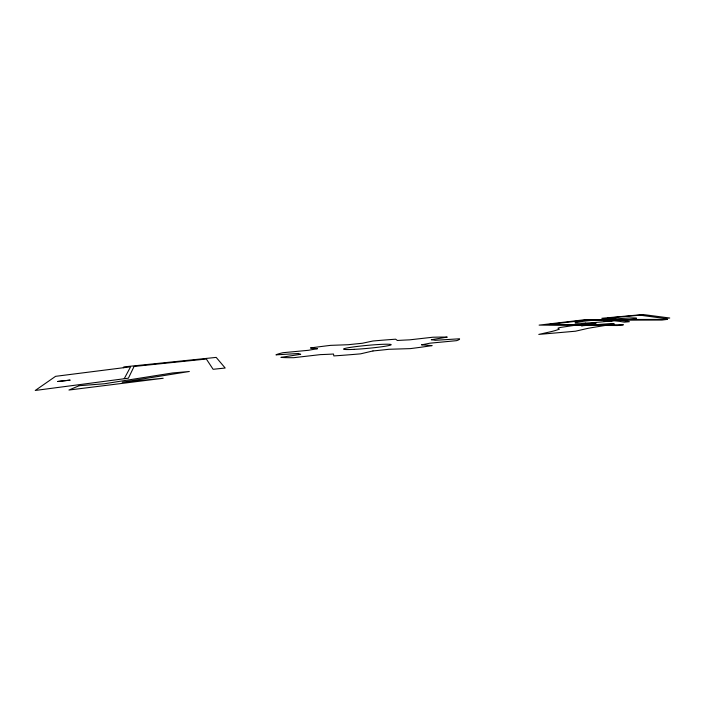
<?xml version="1.0" encoding="UTF-8"?>
<svg xmlns="http://www.w3.org/2000/svg" width="705" height="705" viewBox="0 0 705 705"><rect width="100%" height="100%" fill="white"/><g stroke="black" fill="none" stroke-linecap="round" stroke-linejoin="round"><path stroke-width="1.06" d="M124.265 378.629L130.584 366.82L55.58 376.329L35.25 390.464L128.389 378.197L134.091 366.459L206.353 359.021L213.113 369.297L225.186 368.028L216.197 357.4L123.868 366.9L123.331 367.746M595.937 323.022L595.937 323.04A14.902 0.864 -4.6 0 1 594.967 323.401L586.719 324.785A68.085 4.089 -4.4 0 0 584.701 325.12L581.484 325.807L611.288 323.516A16.145 0.961 -4.5 0 1 613.385 323.586L614.266 323.789A13.941 0.828 -4.5 0 1 613.94 324.027L592.641 327.517A92.663 5.878 -4.2 0 0 587.794 328.38L575.465 331.209L538.787 334.417L551.389 331.579A198.881 11.8 -5.3 0 0 555.716 330.398L559.285 329.226L558.651 328.918A122.15 7.526 -5 0 0 558.413 328.671L557.99 328.169L559.523 327.64A15.625 0.934 -4.6 0 1 561.788 327.243L583.952 323.956L595.937 323.022M70.007 380.136L57.784 381.484L70.007 380.136M79.145 385.714L68.949 390.032L163.172 378.277L122.203 382.198L189.345 371.491L172.531 372.971L104.402 383.767L79.145 385.714M372.963 350.949L360.563 353.848A92.743 5.843 -5.3 0 1 333.826 355.919L333.509 354.025A68.782 4.327 -5.3 0 1 320.511 354.606L293.729 357.682A92.743 5.843 -5.3 0 1 280.925 357.391L300.691 354.28A68.782 4.327 -5.3 0 1 298.77 353.478L275.963 354.853A92.743 5.843 -5.3 0 1 282.978 352.703L308.57 350.288A68.782 4.327 -5.3 0 1 317.479 348.728L310.482 347.962A92.743 5.843 -5.3 0 1 330.583 345.362L348.226 344.719A68.782 4.327 -5.3 0 1 362.344 343.264L372.954 341A92.743 5.843 -5.3 0 1 395.637 339.193L397.382 340.48A68.782 4.327 -5.3 0 1 409.631 339.845L432.72 337.237A92.743 5.843 -5.3 0 1 447.226 337.113L431.293 339.731A68.782 4.327 -5.3 0 1 435.055 340.312L459.545 338.788A92.743 5.843 -5.3 0 1 456.567 340.665L429.653 343.212A68.782 4.327 -5.3 0 1 421.502 344.824L432.121 345.6A92.743 5.843 -5.3 0 1 410.336 348.614L388.922 349.283A68.782 4.327 -5.3 0 1 372.963 350.949M623.202 324.82L617.465 325.525L539.105 325.12L585.3 319.656L667.459 319.374L661.96 320.052L584.709 320.246L548.737 324.512L623.202 324.82M643.127 314.536L601.797 318.299L624.277 322.159L629.389 321.7L607.736 318.096L639.946 315.161L664.639 318.484L669.75 318.017L643.127 314.536M354.298 349.354A23.979 1.507 -5.3 0 0 391.143 344.789A23.979 1.507 -5.3 0 0 356.466 346.543A23.979 1.507 -5.3 0 0 354.298 349.354M585.361 323.101A21.124 1.181 -4.6 0 0 617.025 319.576A21.124 1.181 -4.6 0 0 585.538 321.039A21.124 1.181 -4.6 0 0 585.361 323.101M611.834 320.934A16.312 0.908 -4.5 0 0 636.536 318.246A16.312 0.908 -4.5 0 0 612.46 319.303A16.312 0.908 -4.5 0 0 611.834 320.934"/></g></svg>
